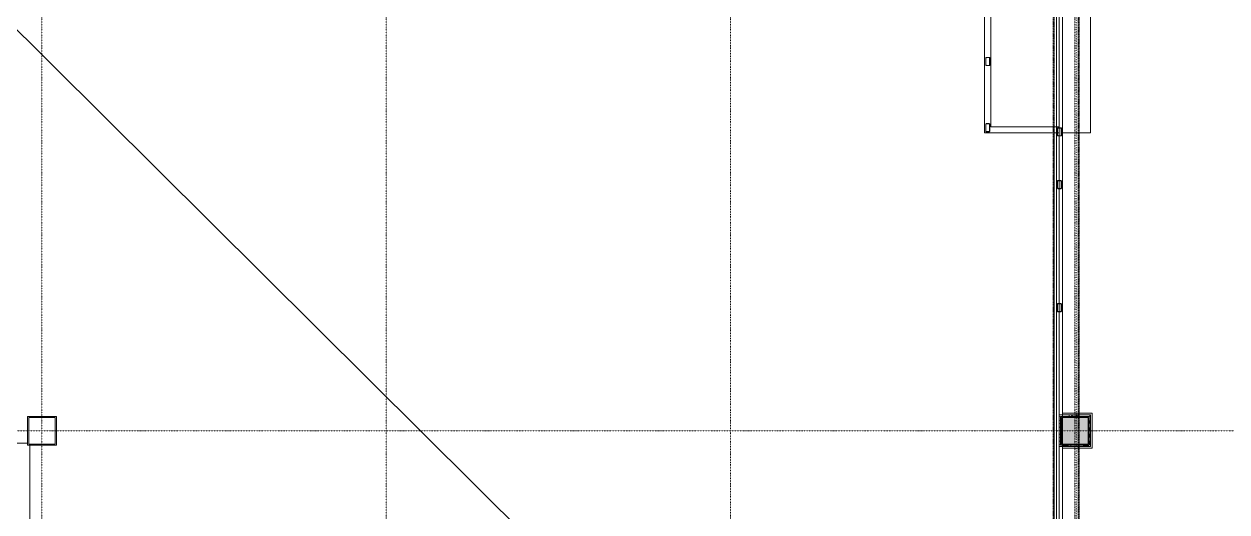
# Model space of a CAD drawing. Extents: x -32000 to 401936, y -48083 to 131250.
# Drawn here: x 217962 to 247312, y 13021 to 24912 of the extents above; entities that cross this region are included whole.
import ezdxf

# ---------------------------------------------------------------- set-up
doc = ezdxf.new("R2010")
doc.units = 0
doc.header["$LTSCALE"] = 10
for name, pattern in [('H12PL4$0$JJP_三點線', [0.9, 0.3, -0.15, 0, -0.15, 0, -0.15, 0, -0.15]), ('H12PL4$0$JJP_虛線(退縮線、投影線、地下室範圍、非屬本工程、圖面分區)', [0.45, 0.3, -0.15]), ('H12PL4$0$TAI_虛線', [5.644, 2.822, -2.822]), ('XFM7P40ICA$0$H12PL4$0$JJP_三點線', [0.9, 0.3, -0.15, 0, -0.15, 0, -0.15, 0, -0.15]), ('XFM7P40ICA$0$H12PL4$0$JJP_虛線(退縮線、投影線、地下室範圍、非屬本工程、圖面分區)', [0.45, 0.3, -0.15]), ('XFM7P40ICA$0$H12PL4$0$TAI_虛線', [5.644, 2.822, -2.822])]:
    doc.linetypes.add(name, pattern=pattern)
for name, color, linetype in [('H12PL4$0$A-OBJE-2D', 252, 'Continuous'), ('H12PL4$0$A-WALL-EX', 252, 'Continuous'), ('H12PL4$0$A-WALL-IN', 252, 'Continuous'), ('H12PL4$0$S-COL', 252, 'Continuous'), ('H12PL4$0$S-GRID', 252, 'Continuous'), ('H12PL4$0$S-SLAB-SHOW', 252, 'Continuous'), ('XFM7P40ICA$0$H12PL4$0$A-CLNG', 252, 'Continuous'), ('XFM7P40ICA$0$H12PL4$0$A-ROOF', 252, 'Continuous'), ('XFM7P40ICA$0$H12PL4$0$A-WALL-EX', 252, 'Continuous'), ('XFM7P40ICA$0$H12PL4$0$A-WALL-IN', 252, 'Continuous'), ('XFM7P40ICA$0$H12PL4$0$Hattch', 252, 'Continuous'), ('XFM7P40ICA$0$H12PL4$0$L40_19_SIAGE1', 252, 'Continuous'), ('XFM7P40ICA$0$H12PL4$0$L40_19_SIAGE3', 252, 'Continuous'), ('XFM7P40ICA$0$H12PL4$0$L40_19_STEEL2', 252, 'Continuous'), ('XFM7P40ICA$0$H12PL4$0$L40_19_STEEL3', 252, 'Continuous'), ('XFM7P40ICA$0$H12PL4$0$L40_19_SUGATA3', 252, 'Continuous'), ('XFM7P40ICA$0$H12PL4$0$S-COL', 252, 'Continuous'), ('XFM7P40ICA$0$H12PL4$0$S-GRID', 252, 'Continuous')]:
    doc.layers.add(name, color=color, linetype=linetype)

# ---------------------------------------------------------------- blocks, each defined once
blk = doc.blocks.new('XFM7P40ICA$0$H12PL4')
at = {"layer": 'XFM7P40ICA$0$H12PL4$0$Hattch', "linetype": 'Continuous', "lineweight": 0}
blk.add_hatch(color=256, dxfattribs=at).paths.add_polyline_path([(243250, 14650), (243950, 14650), (243950, 15350), (243250, 15350)])
at = {"layer": 'XFM7P40ICA$0$H12PL4$0$A-CLNG', "lineweight": 0, "flags": 128}
blk.add_lwpolyline([(243300, 26150), (250225, 26150), (250225, 22725), (252150, 22725), (252150, 9575), (245975, 9575), (245975, 12725), (243300, 12725)], close=True, dxfattribs=at)
at = {"layer": 'XFM7P40ICA$0$H12PL4$0$A-ROOF', "linetype": 'XFM7P40ICA$0$H12PL4$0$TAI_虛線', "lineweight": 0, "flags": 128}
blk.add_lwpolyline([(243635, 30380), (243635, -650)], dxfattribs=at)
at = {"layer": 'XFM7P40ICA$0$H12PL4$0$A-WALL-EX', "linetype": 'XFM7P40ICA$0$H12PL4$0$JJP_虛線(退縮線、投影線、地下室範圍、非屬本工程、圖面分區)', "lineweight": 0, "flags": 128}
for points in [[(243099.5, 30380), (243099.5, -465)], [(243075, 29895), (243075, -2650)], [(243220, 29919.5), (243220, -2530)], [(243680.5, -2069.5), (243680.5, 29919.5)], [(243705, -2027.9), (243705, 29895)], [(243219.5, 12725), (243219.5, 26150)]]:
    blk.add_lwpolyline(points, dxfattribs=at)
at = {"layer": 'XFM7P40ICA$0$H12PL4$0$A-WALL-EX', "lineweight": 0, "flags": 128}
for points in [[(243150, 30380), (243150, -465.1)], [(243300, 15350), (243300, 26150)], [(243300, 12725), (243300, 14650)]]:
    blk.add_lwpolyline(points, dxfattribs=at)
at = {"layer": 'XFM7P40ICA$0$H12PL4$0$A-WALL-IN', "lineweight": 0, "flags": 128}
for points in [[(243215, 15385), (243250, 15385)], [(243215, 15385), (243215, 14615)], [(243950, 15385), (243250, 15385)], [(243985, 15385), (243950, 15385)], [(243985, 14650), (243985, 15385)], [(243215, 14615), (243250, 14615)], [(243250, 14615), (243985, 14615)], [(243985, 14615), (243985, 14650)]]:
    blk.add_lwpolyline(points, dxfattribs=at)
at = {"layer": 'XFM7P40ICA$0$H12PL4$0$Hattch', "lineweight": 0}
for p, q in [((243215, 15348), (243250, 15337.2)), ((243460.3, 15350), (243465.7, 15364.7)), ((243465.7, 15364.7), (243468, 15384.2)), ((243468, 15384.2), (243467.9, 15385)), ((243519.9, 15354.3), (243517, 15350)), ((243534.2, 15367.8), (243519.9, 15354.3)), ((243551.2, 15377.5), (243534.2, 15367.8)), ((243570.1, 15383), (243551.2, 15377.5)), ((243589.7, 15384.1), (243570.1, 15383)), ((243578.5, 15385), (243589.7, 15384.4)), ((243589.7, 15384.4), (243592.9, 15385)), ((243609, 15380.5), (243589.7, 15384.1)), ((243609, 15380.5), (243708.3, 15350)), ((243950, 15332.7), (243959, 15346.3)), ((243959, 15252.2), (243950, 15265.8)), ((243959, 15346.3), (243960.3, 15350)), ((243960.3, 15350), (243965.7, 15364.7)), ((243965.7, 15364.7), (243965.8, 15365.8)), ((243965.8, 15365.8), (243968, 15384.2)), ((243968, 15384.2), (243967.9, 15385)), ((243215, 15250.5), (243250, 15261.3)), ((243215, 15178), (243250, 15167.2)), ((243215, 15080.5), (243250, 15091.3)), ((243215, 15008), (243250, 14997.2)), ((243950, 15162.7), (243959, 15176.3)), ((243959, 15082.2), (243950, 15095.8)), ((243950, 14992.7), (243959, 15006.3)), ((243965.7, 15233.7), (243959, 15252.2)), ((243959, 15176.3), (243965.7, 15194.7)), ((243965.7, 15063.7), (243959, 15082.2)), ((243959, 15006.3), (243965.7, 15024.7)), ((243968, 15214.2), (243965.7, 15233.7)), ((243965.7, 15194.7), (243968, 15214.2)), ((243968, 15044.2), (243965.7, 15063.7)), ((243965.7, 15024.7), (243968, 15044.2)), ((243215, 14910.5), (243250, 14921.3)), ((243215, 14838), (243250, 14827.2)), ((243215, 14740.5), (243250, 14751.3)), ((243959, 14912.2), (243950, 14925.8)), ((243950, 14822.7), (243959, 14836.3)), ((243959, 14742.2), (243950, 14755.8)), ((243965.7, 14893.7), (243959, 14912.2)), ((243959, 14836.3), (243965.7, 14854.7)), ((243965.7, 14723.7), (243959, 14742.2)), ((243959, 14666.3), (243965.7, 14684.7)), ((243968, 14874.2), (243965.7, 14893.7)), ((243965.7, 14854.7), (243968, 14874.2)), ((243968, 14704.2), (243965.7, 14723.7)), ((243965.7, 14684.7), (243968, 14704.2)), ((243215, 14668), (243250, 14657.2)), ((243273.5, 14650), (243359, 14623.7)), ((243359, 14623.7), (243378.3, 14620.2)), ((243378.3, 14618.3), (243360.3, 14615)), ((243378.3, 14620.2), (243397.9, 14621.2)), ((243397.9, 14617.3), (243378.3, 14618.3)), ((243397.9, 14621.2), (243416.8, 14626.7)), ((243405.7, 14615), (243397.9, 14617.3)), ((243416.8, 14626.7), (243433.8, 14636.5)), ((243433.8, 14636.5), (243448.1, 14649.9)), ((243448.1, 14649.9), (243448.2, 14650)), ((243502.3, 14639.5), (243500, 14620)), ((243500, 14618.5), (243500.4, 14615)), ((243506.1, 14650), (243502.3, 14639.5)), ((243773.5, 14650), (243859, 14623.7)), ((243859, 14623.7), (243878.3, 14620.2)), ((243878.3, 14618.3), (243860.3, 14615)), ((243878.3, 14620.2), (243897.9, 14621.2)), ((243897.9, 14617.3), (243878.3, 14618.3)), ((243897.9, 14621.2), (243916.8, 14626.7)), ((243905.7, 14615), (243897.9, 14617.3)), ((243916.8, 14626.7), (243933.8, 14636.5)), ((243933.8, 14636.5), (243948.1, 14649.9)), ((243948.1, 14649.9), (243948.2, 14650)), ((243950, 14652.7), (243959, 14666.3))]:
    blk.add_line(p, q, dxfattribs=at)
at = {"layer": 'XFM7P40ICA$0$H12PL4$0$L40_19_SIAGE1', "lineweight": 0}
for p, q in [((241400, 37225), (241400, 22260)), ((241550, 37225), (241550, 22410)), ((243150, 37225), (243150, 22410)), ((243300, 26150), (243300, 15425)), ((243150, 22410), (241550, 22410)), ((243150, 22260), (241400, 22260)), ((243150, 350), (243150, 22260)), ((243300, 15425), (244025, 15425)), ((244025, 15425), (244025, 14575)), ((218050, 14700), (210350, 14700)), ((218100, 350), (218100, 14650)), ((218100, 14650), (218100, 14550)), ((243300, 12725), (243300, 14575)), ((244025, 14575), (243300, 14575))]:
    blk.add_line(p, q, dxfattribs=at)
at = {"layer": 'XFM7P40ICA$0$H12PL4$0$L40_19_SIAGE3', "lineweight": 0, "flags": 128}
blk.add_lwpolyline([(243215, 14615), (243215, 15385), (243985, 15385), (243985, 14615)], close=True, dxfattribs=at)
at = {"layer": 'XFM7P40ICA$0$H12PL4$0$L40_19_STEEL2', "lineweight": 0, "flags": 128}
for points in [[(218050, 15350), (218050, 14650), (218750, 14650), (218750, 15350)], [(218075, 15325), (218075, 14675), (218725, 14675), (218725, 15325)], [(243250, 14650), (243250, 15350), (243950, 15350), (243950, 14650)], [(243275, 14675), (243275, 15325), (243925, 15325), (243925, 14675)]]:
    blk.add_lwpolyline(points, close=True, dxfattribs=at)
at = {"layer": 'XFM7P40ICA$0$H12PL4$0$L40_19_STEEL3', "lineweight": 0, "flags": 128}
for points in [[(241525, 24082), (241525, 23918, -0.4142136), (241507, 23900), (241443, 23900, -0.4142136), (241425, 23918), (241425, 24082, -0.4142136), (241443, 24100), (241507, 24100, -0.4142136)], [(241519, 24082), (241519, 23918, -0.4142136), (241507, 23906), (241443, 23906, -0.4142136), (241431, 23918), (241431, 24082, -0.4142136), (241443, 24094), (241507, 24094, -0.4142136)], [(241525, 22467), (241525, 22303, -0.4142136), (241507, 22285), (241443, 22285, -0.4142136), (241425, 22303), (241425, 22467, -0.4142136), (241443, 22485), (241507, 22485, -0.4142136)], [(241519, 22467), (241519, 22303, -0.4142136), (241507, 22291), (241443, 22291, -0.4142136), (241431, 22303), (241431, 22467, -0.4142136), (241443, 22479), (241507, 22479, -0.4142136)], [(243275, 22367), (243275, 22203, -0.4142136), (243257, 22185), (243193, 22185, -0.4142136), (243175, 22203), (243175, 22367, -0.4142136), (243193, 22385), (243257, 22385, -0.4142136)], [(243269, 22367), (243269, 22203, -0.4142136), (243257, 22191), (243193, 22191, -0.4142136), (243181, 22203), (243181, 22367, -0.4142136), (243193, 22379), (243257, 22379, -0.4142136)], [(243275, 21082), (243275, 20918, -0.4142136), (243257, 20900), (243193, 20900, -0.4142136), (243175, 20918), (243175, 21082, -0.4142136), (243193, 21100), (243257, 21100, -0.4142136)], [(243269, 21082), (243269, 20918, -0.4142136), (243257, 20906), (243193, 20906, -0.4142136), (243181, 20918), (243181, 21082, -0.4142136), (243193, 21094), (243257, 21094, -0.4142136)], [(243275, 18082), (243275, 17918, -0.4142136), (243257, 17900), (243193, 17900, -0.4142136), (243175, 17918), (243175, 18082, -0.4142136), (243193, 18100), (243257, 18100, -0.4142136)], [(243269, 18082), (243269, 17918, -0.4142136), (243257, 17906), (243193, 17906, -0.4142136), (243181, 17918), (243181, 18082, -0.4142136), (243193, 18094), (243257, 18094, -0.4142136)]]:
    blk.add_lwpolyline(points, format="xyb", close=True, dxfattribs=at)
at = {"layer": 'XFM7P40ICA$0$H12PL4$0$L40_19_SUGATA3', "lineweight": 0}
for p, q in [((243985, 26150), (243985, 22260)), ((243985, 22260), (243300, 22260))]:
    blk.add_line(p, q, dxfattribs=at)
at = {"layer": 'XFM7P40ICA$0$H12PL4$0$S-COL', "lineweight": 0, "flags": 128}
blk.add_lwpolyline([(243250, 14650), (243950, 14650), (243950, 15350), (243250, 15350)], close=True, dxfattribs=at)
at = {"layer": 'XFM7P40ICA$0$H12PL4$0$S-GRID', "linetype": 'XFM7P40ICA$0$H12PL4$0$JJP_三點線', "lineweight": 0}
for p, q in [((218400, 128250), (218400, -28000)), ((226800, 128250), (226800, -28000)), ((235200, 128250), (235200, -28000)), ((243600, 128250), (243600, -28000)), ((-29000, 15000), (289600, 15000))]:
    blk.add_line(p, q, dxfattribs=at)
blk = doc.blocks.new('XFM7P40ICA')
blk.add_blockref('XFM7P40ICA$0$H12PL4', (0, 0))
blk = doc.blocks.new('H12PL4')
at = {"layer": 'H12PL4$0$A-OBJE-2D', "lineweight": 0}
blk.add_line((243100, -350), (151700, 90350), dxfattribs=at)
at = {"layer": 'H12PL4$0$A-WALL-EX', "lineweight": 0}
for p, q in [((243099.5, 22410), (243219.5, 22410)), ((243219.5, 22260), (243099.5, 22260))]:
    blk.add_line(p, q, dxfattribs=at)
at = {"layer": 'H12PL4$0$A-WALL-EX', "linetype": 'H12PL4$0$JJP_虛線(退縮線、投影線、地下室範圍、非屬本工程、圖面分區)', "lineweight": 0, "flags": 128}
for points in [[(243099.5, 30380), (243099.5, 22410)], [(243220, 29919.5), (243220, -2530)], [(243680.5, -2069.5), (243680.5, 29919.5)], [(243219.5, 22410), (243219.5, 26150)], [(243099.5, 22260), (243099.5, -465)], [(243219.5, 12725), (243219.5, 22260)]]:
    blk.add_lwpolyline(points, dxfattribs=at)
at = {"layer": 'H12PL4$0$A-WALL-IN', "lineweight": 0, "flags": 128}
for points in [[(241400, 37225), (241400, 22260)], [(241550, 22410), (241550, 37225)], [(243150, 30380), (243150, 22410)], [(243300, 22410), (243300, 26150)], [(243150, 22410), (241550, 22410)], [(243300, 22260), (243300, 22410)], [(241400, 22260), (241550, 22260)], [(241550, 22260), (243150, 22260)], [(243150, 22260), (243150, -465.1)], [(243300, 15350), (243300, 22260)], [(243215, 15385), (243250, 15385)], [(243215, 15385), (243215, 14615)], [(243950, 15385), (243250, 15385)], [(243985, 15385), (243950, 15385)], [(243985, 14650), (243985, 15385)], [(243215, 14615), (243250, 14615)], [(243250, 14615), (243985, 14615)], [(243300, 12725), (243300, 14650)], [(243985, 14615), (243985, 14650)]]:
    blk.add_lwpolyline(points, dxfattribs=at)
at = {"layer": 'H12PL4$0$S-COL', "lineweight": 0, "flags": 128}
for points in [[(218050, 14650), (218750, 14650), (218750, 15350), (218050, 15350)], [(243250, 14650), (243950, 14650), (243950, 15350), (243250, 15350)]]:
    blk.add_lwpolyline(points, close=True, dxfattribs=at)
at = {"layer": 'H12PL4$0$S-GRID', "linetype": 'H12PL4$0$JJP_三點線', "lineweight": 0}
for p, q in [((218400, 128250), (218400, -28000)), ((226800, 128250), (226800, -28000)), ((235200, 128250), (235200, -28000)), ((243600, 128250), (243600, -28000)), ((-29000, 15000), (289600, 15000))]:
    blk.add_line(p, q, dxfattribs=at)
at = {"layer": 'H12PL4$0$S-SLAB-SHOW', "linetype": 'H12PL4$0$TAI_虛線', "lineweight": 0, "flags": 128}
blk.add_lwpolyline([(243219.5, -2530.5), (243219.5, 30380)], dxfattribs=at)

msp = doc.modelspace()

# ---------------------------------------------------------------- block references
msp.add_blockref('XFM7P40ICA', (0, 0))

# ---------------------------------------------------------------- next in the draw order: block references
msp.add_blockref('H12PL4', (0, 0))

doc.saveas('drawing.dxf')
